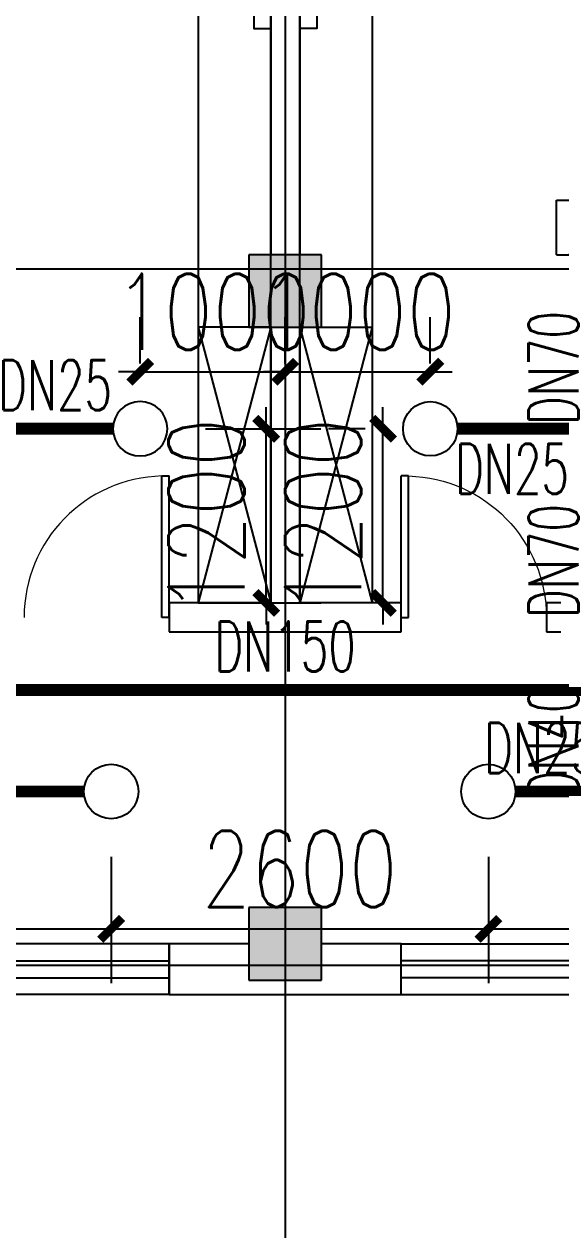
# Model space of a CAD drawing. Extents: x 0 to 2838408, y -923048 to 203859.
# Drawn here: x 2754963 to 2758663, y -622363 to -614052 of the extents above; entities that cross this region are included whole.
import ezdxf

# ---------------------------------------------------------------- set-up
doc = ezdxf.new("R2010")
doc.units = 0
doc.header["$LTSCALE"] = 1000
for name, color, linetype in [('A-Fixt', 81, 'Continuous'), ('COLUMN', 9, 'Continuous'), ('DIM_喷淋', 3, 'Continuous'), ('DOTE', 8, 'Continuous'), ('EQUIP_喷头', 7, 'Continuous'), ('PIPE-喷淋', 6, 'Continuous'), ('PUB_HATCH', 8, 'Continuous'), ('TEXT_喷淋', 7, 'Continuous'), ('TWT_DIM', 3, 'Continuous'), ('WALL', 9, 'Continuous'), ('WINDOW', 4, 'Continuous'), ('XREF', 8, 'Continuous')]:
    doc.layers.add(name, color=color, linetype=linetype)
doc.styles.add('_TCH_DIM_T3', font='SIMPLEX', dxfattribs={"width": 0.75, "bigfont": 'HZTXT'})
doc.styles.add('_TWT_PIPEDN', font='SIMPLEX', dxfattribs={"width": 0.8, "height": 2.3, "bigfont": 'HZTXT'})
doc.dimstyles.new('_TWT_ARCH&&150', dxfattribs={"dimtxt": 525, "dimasz": 150, "dimexe": 375, "dimexo": 450, "dimgap": 150, "dimtad": 1, "dimdec": 0, "dimzin": 0, "dimdsep": 46, "dimtxsty": '_TCH_DIM_T3', "dimblk": 'ARCHTICK', "dimcen": 0.09, "dimclrt": 7, "dimazin": 2, "dimtfac": 1, "dimtdec": 0, "dimtix": 1, "dimtmove": 2, "dimatfit": 3, "dimfxl": 1, "dimtolj": 1, "dimtzin": 0, "dimarcsym": 0})

# ---------------------------------------------------------------- blocks, each defined once
blk = doc.blocks.new('宿舍')
at = {"layer": 'A-Fixt'}
for p, q in [((47853.8, 13801.7), (48353.8, 15701.7)), ((48353.8, 13801.7), (47853.8, 15701.7)), ((47853.8, 13801.7), (48353.8, 13801.7))]:
    blk.add_line(p, q, dxfattribs=at)
for points in [[(47853.8, 8601.7), (48353.8, 8601.7), (48353.8, 15701.7), (47853.8, 15701.7)], [(47853.8, 10676.1), (47970.5, 10676.1), (47970.5, 11742.6), (47853.8, 11742.6)]]:
    blk.add_lwpolyline(points, close=True, dxfattribs=at)
blk = doc.blocks.new('$WINLIB2D$00000001')
at = {"color": 0}
for points in [[(-0.5, 0.5), (-0.5, -0.5)], [(-0.5, 0.5), (0.5, 0.5)], [(0.5, -0.5), (0.5, 0.5)], [(0.5, 0.1667), (-0.5, 0.1667)], [(0.5, -0.1667), (-0.5, -0.1667)], [(-0.5, -0.5), (0.5, -0.5)]]:
    blk.add_lwpolyline(points, dxfattribs=at)
blk = doc.blocks.new('$DorLib2D$00000001')
for p, q in [((0.45, 0.975), (0.5, 0.975)), ((0.45, 0), (0.45, 0.975)), ((0.5, 0), (0.5, 0.975)), ((0.5, 0), (0.45, 0))]:
    blk.add_line(p, q)
at = {"lineweight": 13}
blk.add_arc((0.475, 0), 0.975, 91.46928, 180, dxfattribs=at)
blk = doc.blocks.new('4F1')
at = {"layer": 'PUB_HATCH'}
for points in [[(2420966.7, -615641.3), (2420466.7, -615641.3), (2420466.7, -616141.3), (2420966.7, -616141.3)], [(2420966.7, -620141.3), (2420466.7, -620141.3), (2420466.7, -620641.3), (2420966.7, -620641.3)]]:
    blk.add_hatch(color=256, dxfattribs=at).paths.add_polyline_path(points)
at = {"layer": 'COLUMN'}
for p, q in [((2420966.7, -615641.3), (2420466.7, -615641.3)), ((2420466.7, -615641.3), (2420466.7, -616141.3)), ((2420966.7, -616141.3), (2420966.7, -615641.3)), ((2420466.7, -616141.3), (2420966.7, -616141.3)), ((2420966.7, -620141.3), (2420466.7, -620141.3)), ((2420466.7, -620141.3), (2420466.7, -620641.3)), ((2420966.7, -620641.3), (2420966.7, -620141.3)), ((2420466.7, -620641.3), (2420966.7, -620641.3))]:
    blk.add_line(p, q, dxfattribs=at)
at = {"layer": 'DOTE'}
for p, q in [((2420716.7, -606941.3), (2420716.7, -690141.3)), ((2453916.7, -615741.3), (2343216.7, -615741.3)), ((2453916.7, -620541.3), (2343216.7, -620541.3))]:
    blk.add_line(p, q, dxfattribs=at)
at = {"layer": 'WALL'}
for p, q in [((2420616.7, -610941.3), (2420616.7, -615641.3)), ((2420816.7, -610941.3), (2420816.7, -615641.3)), ((2420616.7, -616141.3), (2420616.7, -618041.3)), ((2420816.7, -616141.3), (2420816.7, -618041.3)), ((2420616.7, -618041.3), (2419916.7, -618041.3)), ((2419916.7, -618041.3), (2419916.7, -618241.3)), ((2421516.7, -618041.3), (2420816.7, -618041.3)), ((2421516.7, -618241.3), (2421516.7, -618041.3)), ((2422616.7, -618041.3), (2422516.7, -618041.3)), ((2422516.7, -618041.3), (2422516.7, -618241.3)), ((2419916.7, -618241.3), (2420716.7, -618241.3)), ((2420716.7, -618241.3), (2421516.7, -618241.3)), ((2422516.7, -618241.3), (2422616.7, -618241.3)), ((2420466.7, -620391.3), (2419916.7, -620391.3)), ((2419916.7, -620391.3), (2419916.7, -620741.3)), ((2421516.7, -620391.3), (2420966.7, -620391.3)), ((2421516.7, -620741.3), (2421516.7, -620391.3)), ((2419916.7, -620741.3), (2420716.7, -620741.3)), ((2420716.7, -620741.3), (2421516.7, -620741.3))]:
    blk.add_line(p, q, dxfattribs=at)
at = {"rotation": 180}
blk.add_blockref('宿舍', (2468470.6, -602339.6), dxfattribs=at)
at = {"xscale": -1, "rotation": 180}
blk.add_blockref('宿舍', (2372962.9, -602339.6), dxfattribs=at)
at = {"layer": 'WINDOW'}
for name, p, xscale, yscale, zscale in [('$DorLib2D$00000001', (2419416.7, -618141.3), 1000, 1000, 1000), ('$DorLib2D$00000001', (2422016.7, -618141.3), -1000, 1000, -1000), ('$WINLIB2D$00000001', (2418716.7, -620566.3), -2400, -350, -2400), ('$WINLIB2D$00000001', (2422716.7, -620566.3), 2400, -350, 2400)]:
    blk.add_blockref(name, p, dxfattribs=dict(at, xscale=xscale, yscale=yscale, zscale=zscale))
blk = doc.blocks.new('_ArchTick')
at = {"color": 0, "linetype": 'ByBlock', "const_width": 0.4}
blk.add_lwpolyline([(-0.5, -0.5), (0.5, 0.5)], dxfattribs=at)
blk = doc.blocks.new('*D2873')
at = {"layer": 'Defpoints', "color": 0, "linetype": 'ByBlock', "transparency": 16777216}
for p in [(2757762.5, -616447.9), (2756762.5, -616841.3), (2757762.5, -616841.3)]:
    blk.add_point(p, dxfattribs=at)
at = {"layer": 'TWT_DIM', "color": 0, "linetype": 'ByBlock', "lineweight": -2, "transparency": 16777216}
for p, q in [((2756762.5, -616391.3), (2756762.5, -616072.9)), ((2757762.5, -616391.3), (2757762.5, -616072.9)), ((2756762.5, -616447.9), (2756612.5, -616447.9)), ((2756762.5, -616447.9), (2757762.5, -616447.9)), ((2757762.5, -616447.9), (2757912.5, -616447.9))]:
    blk.add_line(p, q, dxfattribs=at)
at = {"layer": 'TWT_DIM', "color": 0, "linetype": 'ByBlock', "lineweight": -2, "transparency": 16777216, "xscale": 150, "yscale": 150, "zscale": 150}
blk.add_blockref('_ArchTick', (2756762.5, -616447.9), dxfattribs=at)
at = {"layer": 'TWT_DIM', "color": 0, "linetype": 'ByBlock', "lineweight": -2, "transparency": 16777216, "xscale": 150, "yscale": 150, "zscale": 150, "rotation": 180}
blk.add_blockref('_ArchTick', (2757762.5, -616447.9), dxfattribs=at)
at = {"layer": 'TWT_DIM', "color": 7, "linetype": 'ByBlock', "transparency": 16777216, "insert": (2757262.5, -616035.4), "char_height": 525, "attachment_point": 5, "style": '_TCH_DIM_T3'}
blk.add_mtext('\\A1;1000', dxfattribs=at)
blk = doc.blocks.new('*D2875')
at = {"layer": 'Defpoints', "color": 0, "linetype": 'ByBlock', "transparency": 16777216}
for p in [(2757436.2, -616841.3), (2757762.5, -616841.3), (2757762.5, -618041.3)]:
    blk.add_point(p, dxfattribs=at)
at = {"layer": 'TWT_DIM', "color": 0, "linetype": 'ByBlock', "lineweight": -2, "transparency": 16777216}
for p, q in [((2757436.2, -616841.3), (2757436.2, -616691.3)), ((2757312.5, -616841.3), (2757061.2, -616841.3)), ((2757436.2, -618041.3), (2757436.2, -616841.3)), ((2757312.5, -618041.3), (2757061.2, -618041.3)), ((2757436.2, -618041.3), (2757436.2, -618191.3))]:
    blk.add_line(p, q, dxfattribs=at)
at = {"layer": 'TWT_DIM', "color": 0, "linetype": 'ByBlock', "lineweight": -2, "transparency": 16777216, "xscale": 150, "yscale": 150, "zscale": 150}
for p, rotation in [((2757436.2, -616841.3), 270), ((2757436.2, -618041.3), 90)]:
    blk.add_blockref('_ArchTick', p, dxfattribs=dict(at, rotation=rotation))
at = {"layer": 'TWT_DIM', "color": 7, "linetype": 'ByBlock', "transparency": 16777216, "insert": (2757023.7, -617441.3), "char_height": 525, "attachment_point": 5, "rotation": 90, "style": '_TCH_DIM_T3'}
blk.add_mtext('\\A1;1200', dxfattribs=at)
blk = doc.blocks.new('*D2883')
at = {"layer": 'Defpoints', "color": 0, "linetype": 'ByBlock', "transparency": 16777216}
for p in [(2756762.5, -616447.9), (2755762.5, -616841.3), (2756762.5, -616841.3)]:
    blk.add_point(p, dxfattribs=at)
at = {"layer": 'TWT_DIM', "color": 0, "linetype": 'ByBlock', "lineweight": -2, "transparency": 16777216}
for p, q in [((2755762.5, -616391.3), (2755762.5, -616072.9)), ((2756762.5, -616391.3), (2756762.5, -616072.9)), ((2755762.5, -616447.9), (2755612.5, -616447.9)), ((2755762.5, -616447.9), (2756762.5, -616447.9)), ((2756762.5, -616447.9), (2756912.5, -616447.9))]:
    blk.add_line(p, q, dxfattribs=at)
at = {"layer": 'TWT_DIM', "color": 0, "linetype": 'ByBlock', "lineweight": -2, "transparency": 16777216, "xscale": 150, "yscale": 150, "zscale": 150}
blk.add_blockref('_ArchTick', (2755762.5, -616447.9), dxfattribs=at)
at = {"layer": 'TWT_DIM', "color": 0, "linetype": 'ByBlock', "lineweight": -2, "transparency": 16777216, "xscale": 150, "yscale": 150, "zscale": 150, "rotation": 180}
blk.add_blockref('_ArchTick', (2756762.5, -616447.9), dxfattribs=at)
at = {"layer": 'TWT_DIM', "color": 7, "linetype": 'ByBlock', "transparency": 16777216, "insert": (2756262.5, -616035.4), "char_height": 525, "attachment_point": 5, "style": '_TCH_DIM_T3'}
blk.add_mtext('\\A1;1000', dxfattribs=at)
blk = doc.blocks.new('*D2885')
at = {"layer": 'Defpoints', "color": 0, "linetype": 'ByBlock', "transparency": 16777216}
for p in [(2755762.5, -616841.3), (2756631.8, -616841.3), (2755762.5, -618041.3)]:
    blk.add_point(p, dxfattribs=at)
at = {"layer": 'TWT_DIM', "color": 0, "linetype": 'ByBlock', "lineweight": -2, "transparency": 16777216}
for p, q in [((2756631.8, -616841.3), (2756631.8, -616691.3)), ((2756212.5, -616841.3), (2757006.8, -616841.3)), ((2756631.8, -618041.3), (2756631.8, -616841.3)), ((2756212.5, -618041.3), (2757006.8, -618041.3)), ((2756631.8, -618041.3), (2756631.8, -618191.3))]:
    blk.add_line(p, q, dxfattribs=at)
at = {"layer": 'TWT_DIM', "color": 0, "linetype": 'ByBlock', "lineweight": -2, "transparency": 16777216, "xscale": 150, "yscale": 150, "zscale": 150}
for p, rotation in [((2756631.8, -616841.3), 270), ((2756631.8, -618041.3), 90)]:
    blk.add_blockref('_ArchTick', p, dxfattribs=dict(at, rotation=rotation))
at = {"layer": 'TWT_DIM', "color": 7, "linetype": 'ByBlock', "transparency": 16777216, "insert": (2756219.3, -617441.3), "char_height": 525, "attachment_point": 5, "rotation": 90, "style": '_TCH_DIM_T3'}
blk.add_mtext('\\A1;1200', dxfattribs=at)
blk = doc.blocks.new('*D3240')
at = {"layer": 'Defpoints', "color": 0, "linetype": 'ByBlock', "transparency": 16777216}
for p in [(2758162.5, -619341.3), (2760862.5, -619341.3), (2760862.5, -620287.9)]:
    blk.add_point(p, dxfattribs=at)
at = {"layer": 'DIM_喷淋', "color": 0, "linetype": 'ByBlock', "lineweight": -2, "transparency": 16777216}
for p, q in [((2758162.5, -619791.3), (2758162.5, -620662.9)), ((2760862.5, -619791.3), (2760862.5, -620662.9)), ((2758162.5, -620287.9), (2760862.5, -620287.9))]:
    blk.add_line(p, q, dxfattribs=at)
at = {"layer": 'DIM_喷淋', "color": 0, "linetype": 'ByBlock', "lineweight": -2, "transparency": 16777216, "xscale": 150, "yscale": 150, "zscale": 150, "rotation": 180}
blk.add_blockref('_ArchTick', (2758162.5, -620287.9), dxfattribs=at)
at = {"layer": 'DIM_喷淋', "color": 0, "linetype": 'ByBlock', "lineweight": -2, "transparency": 16777216, "xscale": 150, "yscale": 150, "zscale": 150}
blk.add_blockref('_ArchTick', (2760862.5, -620287.9), dxfattribs=at)
at = {"layer": 'DIM_喷淋', "color": 7, "linetype": 'ByBlock', "transparency": 16777216, "insert": (2759512.5, -619875.4), "char_height": 525, "attachment_point": 5, "style": '_TCH_DIM_T3'}
blk.add_mtext('\\A1;2700', dxfattribs=at)
blk = doc.blocks.new('*D3241')
at = {"layer": 'Defpoints', "color": 0, "linetype": 'ByBlock', "transparency": 16777216}
for p in [(2755562.5, -619341.3), (2758162.5, -619341.3), (2758162.5, -620287.9)]:
    blk.add_point(p, dxfattribs=at)
at = {"layer": 'DIM_喷淋', "color": 0, "linetype": 'ByBlock', "lineweight": -2, "transparency": 16777216}
for p, q in [((2755562.5, -619791.3), (2755562.5, -620662.9)), ((2758162.5, -619791.3), (2758162.5, -620662.9)), ((2755562.5, -620287.9), (2758162.5, -620287.9))]:
    blk.add_line(p, q, dxfattribs=at)
at = {"layer": 'DIM_喷淋', "color": 0, "linetype": 'ByBlock', "lineweight": -2, "transparency": 16777216, "xscale": 150, "yscale": 150, "zscale": 150, "rotation": 180}
blk.add_blockref('_ArchTick', (2755562.5, -620287.9), dxfattribs=at)
at = {"layer": 'DIM_喷淋', "color": 0, "linetype": 'ByBlock', "lineweight": -2, "transparency": 16777216, "xscale": 150, "yscale": 150, "zscale": 150}
blk.add_blockref('_ArchTick', (2758162.5, -620287.9), dxfattribs=at)
at = {"layer": 'DIM_喷淋', "color": 7, "linetype": 'ByBlock', "transparency": 16777216, "insert": (2756862.5, -619875.4), "char_height": 525, "attachment_point": 5, "style": '_TCH_DIM_T3'}
blk.add_mtext('\\A1;2600', dxfattribs=at)
blk = doc.blocks.new('*D3242')
at = {"layer": 'Defpoints', "color": 0, "linetype": 'ByBlock', "transparency": 16777216}
for p in [(2752862.5, -619341.3), (2755562.5, -619341.3), (2755562.5, -620287.9)]:
    blk.add_point(p, dxfattribs=at)
at = {"layer": 'DIM_喷淋', "color": 0, "linetype": 'ByBlock', "lineweight": -2, "transparency": 16777216}
for p, q in [((2752862.5, -619791.3), (2752862.5, -620662.9)), ((2755562.5, -619791.3), (2755562.5, -620662.9)), ((2752862.5, -620287.9), (2755562.5, -620287.9))]:
    blk.add_line(p, q, dxfattribs=at)
at = {"layer": 'DIM_喷淋', "color": 0, "linetype": 'ByBlock', "lineweight": -2, "transparency": 16777216, "xscale": 150, "yscale": 150, "zscale": 150, "rotation": 180}
blk.add_blockref('_ArchTick', (2752862.5, -620287.9), dxfattribs=at)
at = {"layer": 'DIM_喷淋', "color": 0, "linetype": 'ByBlock', "lineweight": -2, "transparency": 16777216, "xscale": 150, "yscale": 150, "zscale": 150}
blk.add_blockref('_ArchTick', (2755562.5, -620287.9), dxfattribs=at)
at = {"layer": 'DIM_喷淋', "color": 7, "linetype": 'ByBlock', "transparency": 16777216, "insert": (2754212.5, -619875.4), "char_height": 525, "attachment_point": 5, "style": '_TCH_DIM_T3'}
blk.add_mtext('\\A1;2700', dxfattribs=at)
blk = doc.blocks.new('$TwtSys$00000125')
blk.add_circle((0, 0, 0), 1)
blk = doc.blocks.new('$TwtSys$00000131')
for p, q in [((-1.5, 0), (-1.5, 2)), ((-1.5, 2), (1.5, 2)), ((1.5, 0, 0), (1.5, 2, 0)), ((-1.5, 0), (-1, 0)), ((1, 0, 0), (1.5, 0, 0))]:
    blk.add_line(p, q)
blk.add_circle((0, 0), 1)

msp = doc.modelspace()

# ---------------------------------------------------------------- linework, layer by layer
at = {"layer": 'PIPE-喷淋', "linetype": 'ByBlock', "ltscale": 1.5, "const_width": 82.5}
for points in [[(2754612.5, -616841.3), (2755575, -616841.3)], [(2757950, -616841.3), (2758912.5, -616841.3)], [(2754612.5, -618641.3), (2758912.5, -618641.3)], [(2753050, -619341.3), (2755375, -619341.3)], [(2758350, -619341.3), (2758912.5, -619341.3)]]:
    msp.add_lwpolyline(points, dxfattribs=at)

# ---------------------------------------------------------------- block references
at = {"layer": 'EQUIP_喷头', "linetype": 'ByBlock', "xscale": 187.5, "yscale": 187.5, "zscale": 187.5}
for name, p in [('$TwtSys$00000131', (2758912.5, -615641.3)), ('$TwtSys$00000125', (2757762.5, -616841.3)), ('$TwtSys$00000125', (2755562.5, -619341.3)), ('$TwtSys$00000125', (2758162.5, -619341.3))]:
    msp.add_blockref(name, p, dxfattribs=at)
at = {"layer": 'EQUIP_喷头', "linetype": 'ByBlock', "xscale": 187.5, "yscale": -187.5, "zscale": 187.5, "rotation": 180}
msp.add_blockref('$TwtSys$00000125', (2755762.5, -616841.3), dxfattribs=at)
at = {"layer": 'XREF'}
msp.add_blockref('4F1', (336045.8, 0), dxfattribs=at)

# ---------------------------------------------------------------- texts
at = {"layer": 'TEXT_喷淋', "linetype": 'ByBlock', "style": '_TWT_PIPEDN', "width": 0.64}
for p in [(2758785, -616815.8), (2758785, -618146.1)]:
    msp.add_text('DN70', height=345, rotation=90, dxfattribs=at).set_placement(p)
at = {"layer": 'TEXT_喷淋', "color": 251, "linetype": 'ByBlock', "style": '_TWT_PIPEDN', "width": 0.64}
for p in [(2754782.7, -616713.8), (2757932.7, -617290.4), (2758132.7, -619213.8)]:
    msp.add_text('DN25', height=345, dxfattribs=at).set_placement(p)
at = {"layer": 'TEXT_喷淋', "linetype": 'ByBlock', "style": '_TWT_PIPEDN', "width": 0.64}
msp.add_text('DN150', height=345, dxfattribs=at).set_placement((2756273.6, -618513.8))
at = {"layer": 'TEXT_喷淋', "color": 251, "linetype": 'ByBlock', "style": '_TWT_PIPEDN', "width": 0.64}
msp.add_text('DN40', height=345, rotation=90, dxfattribs=at).set_placement((2758785, -619396.1))

# ---------------------------------------------------------------- dimensions: what is measured, and where the dimension line sits
at = {"layer": 'DIM_喷淋', "linetype": 'ByBlock'}
for p1, p2, picture, middle in [((2752862.5, -619341.3), (2755562.5, -619341.3), '*D3242', (2754212.5, -619875.4)), ((2755562.5, -619341.3), (2758162.5, -619341.3), '*D3241', (2756862.5, -619875.4)), ((2758162.5, -619341.3), (2760862.5, -619341.3), '*D3240', (2759512.5, -619875.4))]:
    dim = msp.add_aligned_dim(p1=p1, p2=p2, distance=-946.6, dimstyle='_TWT_ARCH&&150', dxfattribs=at)
    dim.commit()
    dim.dimension.update_dxf_attribs({"geometry": picture, "text_midpoint": middle})
at = {"layer": 'TWT_DIM', "linetype": 'ByBlock'}
for p1, p2, distance, picture, middle in [((2755762.5, -616841.3), (2756762.5, -616841.3), 393.4, '*D2883', (2756262.5, -616035.4)), ((2756762.5, -616841.3), (2757762.5, -616841.3), 393.4, '*D2873', (2757262.5, -616035.4)), ((2755762.5, -618041.3), (2755762.5, -616841.3), -869.3, '*D2885', (2756219.3, -617441.3)), ((2757762.5, -618041.3), (2757762.5, -616841.3), 326.4, '*D2875', (2757023.7, -617441.3))]:
    dim = msp.add_aligned_dim(p1=p1, p2=p2, distance=distance, dimstyle='_TWT_ARCH&&150', dxfattribs=at)
    dim.commit()
    dim.dimension.update_dxf_attribs({"geometry": picture, "text_midpoint": middle})

doc.saveas('drawing.dxf')
